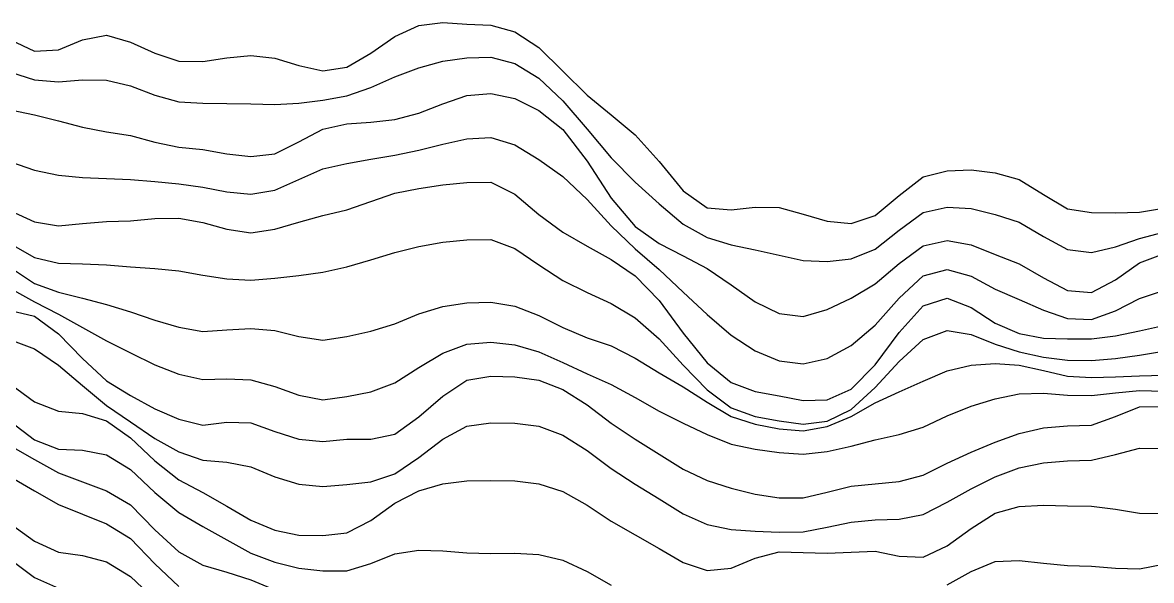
# Model space of a CAD drawing. Header units: metres. Extents: x 0 to 1200, y 54 to 769.
# Drawn here: x 222.7 to 411.4, y 670.9 to 764.1 of the extents above; entities that cross this region are included whole.
import ezdxf

# ---------------------------------------------------------------- set-up
doc = ezdxf.new("R2010")
doc.units = ezdxf.units.M

msp = doc.modelspace()

# ---------------------------------------------------------------- linework, layer by layer
for p, q in [((288.96332, 763.6523), (292.97668, 764.1371)), ((292.97668, 764.1371), (296.99005, 763.8894)), ((284.94995, 761.8132), (288.96332, 763.6523)), ((296.99005, 763.8894), (301.00342, 763.72437)), ((301.00342, 763.72437), (305.01678, 762.6091)), ((305.01678, 762.6091), (309.03015, 759.95917)), ((220.73595, 761.2795), (224.74933, 759.35425)), ((228.76271, 759.6078), (232.7761, 761.2569)), ((232.7761, 761.2569), (236.78947, 762.01013)), ((236.78947, 762.01013), (240.80286, 760.86316)), ((240.80286, 760.86316), (244.81624, 759.00183)), ((280.93658, 759.00446), (284.94995, 761.8132)), ((224.74933, 759.35425), (228.76271, 759.6078)), ((244.81624, 759.00183), (248.82962, 757.69495)), ((256.85638, 758.23663), (260.86975, 758.61816)), ((260.86975, 758.61816), (264.88312, 758.17786)), ((276.92322, 756.707), (280.93658, 759.00446)), ((296.99005, 758.24426), (301.00342, 758.33167)), ((301.00342, 758.33167), (305.01678, 757.2959)), ((309.03015, 759.95917), (313.04352, 755.99396)), ((248.82962, 757.69495), (252.843, 757.6537)), ((252.843, 757.6537), (256.85638, 758.23663)), ((264.88312, 758.17786), (268.89648, 756.95416)), ((268.89648, 756.95416), (272.90985, 756.0934)), ((272.90985, 756.0934), (276.92322, 756.707)), ((284.94995, 755.0439), (288.96332, 756.59125)), ((288.96332, 756.59125), (292.97668, 757.6684)), ((292.97668, 757.6684), (296.99005, 758.24426)), ((305.01678, 757.2959), (309.03015, 754.82166)), ((220.73595, 755.84576), (224.74933, 754.55365)), ((224.74933, 754.55365), (228.76271, 754.2126)), ((228.76271, 754.2126), (232.7761, 754.5452)), ((232.7761, 754.5452), (236.78947, 754.5184)), ((236.78947, 754.5184), (240.80286, 753.5506)), ((280.93658, 753.28094), (284.94995, 755.0439)), ((309.03015, 754.82166), (313.04352, 751.0778)), ((313.04352, 755.99396), (317.0569, 752.0141)), ((240.80286, 753.5506), (244.81624, 752.0044)), ((276.92322, 751.8804), (280.93658, 753.28094)), ((244.81624, 752.0044), (248.82962, 750.8979)), ((248.82962, 750.8979), (252.843, 750.6816)), ((268.89648, 750.6715), (272.90985, 751.15607)), ((272.90985, 751.15607), (276.92322, 751.8804)), ((292.97668, 750.5608), (296.99005, 751.9462)), ((296.99005, 751.9462), (301.00342, 752.29364)), ((301.00342, 752.29364), (305.01678, 751.4667)), ((305.01678, 751.4667), (309.03015, 749.44305)), ((313.04352, 751.0778), (317.0569, 746.3309)), ((317.0569, 752.0141), (321.07025, 748.7289)), ((220.73595, 749.53485), (224.74933, 748.736)), ((252.843, 750.6816), (256.85638, 750.6373)), ((256.85638, 750.6373), (260.86975, 750.54926)), ((260.86975, 750.54926), (264.88312, 750.4476)), ((264.88312, 750.4476), (268.89648, 750.6715)), ((284.94995, 747.9552), (288.96332, 748.98816)), ((288.96332, 748.98816), (292.97668, 750.5608)), ((309.03015, 749.44305), (313.04352, 746.2699)), ((224.74933, 748.736), (228.76271, 747.71405)), ((228.76271, 747.71405), (232.7761, 746.64606)), ((272.90985, 746.32184), (276.92322, 747.1951)), ((276.92322, 747.1951), (280.93658, 747.51526)), ((280.93658, 747.51526), (284.94995, 747.9552)), ((321.07025, 748.7289), (325.08362, 745.3514)), ((232.7761, 746.64606), (236.78947, 745.8786)), ((236.78947, 745.8786), (240.80286, 745.2618)), ((240.80286, 745.2618), (244.81624, 744.1784)), ((268.89648, 744.2242), (272.90985, 746.32184)), ((313.04352, 746.2699), (317.0569, 740.9922)), ((317.0569, 746.3309), (321.07025, 741.5494)), ((325.08362, 745.3514), (329.097, 740.9225)), ((244.81624, 744.1784), (248.82962, 743.33124)), ((248.82962, 743.33124), (252.843, 742.9023)), ((264.88312, 742.2159), (268.89648, 744.2242)), ((288.96332, 742.7881), (292.97668, 743.8294)), ((292.97668, 743.8294), (296.99005, 744.7335)), ((296.99005, 744.7335), (301.00342, 744.93054)), ((301.00342, 744.93054), (305.01678, 743.70496)), ((305.01678, 743.70496), (309.03015, 741.2731)), ((252.843, 742.9023), (256.85638, 742.22955)), ((256.85638, 742.22955), (260.86975, 741.75916)), ((260.86975, 741.75916), (264.88312, 742.2159)), ((280.93658, 741.29376), (284.94995, 742.00543)), ((284.94995, 742.00543), (288.96332, 742.7881)), ((321.07025, 741.5494), (325.08362, 737.4638)), ((220.73595, 740.8455), (224.74933, 739.4919)), ((224.74933, 739.4919), (228.76271, 738.653)), ((268.89648, 737.9025), (272.90985, 739.68835)), ((272.90985, 739.68835), (276.92322, 740.60675)), ((276.92322, 740.60675), (280.93658, 741.29376)), ((309.03015, 741.2731), (313.04352, 738.4212)), ((317.0569, 740.9922), (321.07025, 734.78925)), ((329.097, 740.9225), (333.11035, 735.99756)), ((377.2574, 739.34955), (381.27075, 739.52716)), ((381.27075, 739.52716), (385.28412, 739.0351)), ((228.76271, 738.653), (232.7761, 738.2645)), ((232.7761, 738.2645), (236.78947, 738.09204)), ((236.78947, 738.09204), (240.80286, 737.93646)), ((240.80286, 737.93646), (244.81624, 737.5728)), ((244.81624, 737.5728), (248.82962, 737.167)), ((264.88312, 736.1228), (268.89648, 737.9025)), ((313.04352, 738.4212), (317.0569, 734.5823)), ((369.23065, 735.2278), (373.24402, 738.36206)), ((373.24402, 738.36206), (377.2574, 739.34955)), ((385.28412, 739.0351), (389.2975, 737.913)), ((389.2975, 737.913), (393.31085, 735.39954)), ((248.82962, 737.167), (252.843, 736.6426)), ((252.843, 736.6426), (256.85638, 735.8515)), ((256.85638, 735.8515), (260.86975, 735.4444)), ((260.86975, 735.4444), (264.88312, 736.1228)), ((284.94995, 735.6173), (288.96332, 736.4025)), ((288.96332, 736.4025), (292.97668, 737.00665)), ((292.97668, 737.00665), (296.99005, 737.4369)), ((296.99005, 737.4369), (301.00342, 737.4633)), ((301.00342, 737.4633), (305.01678, 735.4751)), ((325.08362, 737.4638), (329.097, 733.84503)), ((333.11035, 735.99756), (337.12372, 733.1875)), ((276.92322, 732.8608), (280.93658, 734.22253)), ((280.93658, 734.22253), (284.94995, 735.6173)), ((305.01678, 735.4751), (309.03015, 732.0445)), ((317.0569, 734.5823), (321.07025, 730.1834)), ((321.07025, 734.78925), (325.08362, 730.0423)), ((329.097, 733.84503), (333.11035, 730.4374)), ((365.2173, 731.88727), (369.23065, 735.2278)), ((393.31085, 735.39954), (397.32422, 732.99646)), ((220.73595, 732.6767), (224.74933, 730.8361)), ((268.89648, 730.7634), (272.90985, 731.91125)), ((272.90985, 731.91125), (276.92322, 732.8608)), ((309.03015, 732.0445), (313.04352, 729.11346)), ((337.12372, 733.1875), (341.1371, 732.829)), ((341.1371, 732.829), (345.15045, 733.3047)), ((345.15045, 733.3047), (349.16382, 733.2469)), ((349.16382, 733.2469), (353.1772, 732.1102)), ((353.1772, 732.1102), (357.19055, 730.97046)), ((361.20392, 730.55005), (365.2173, 731.88727)), ((369.23065, 729.4698), (373.24402, 732.38464)), ((373.24402, 732.38464), (377.2574, 733.296)), ((377.2574, 733.296), (381.27075, 733.0452)), ((381.27075, 733.0452), (385.28412, 732.0712)), ((385.28412, 732.0712), (389.2975, 730.80133)), ((397.32422, 732.99646), (401.3376, 732.4162)), ((401.3376, 732.4162), (405.35095, 732.3645)), ((405.35095, 732.3645), (409.36432, 732.4712)), ((409.36432, 732.4712), (413.3777, 733.0952)), ((224.74933, 730.8361), (228.76271, 730.19586)), ((228.76271, 730.19586), (232.7761, 730.54865)), ((232.7761, 730.54865), (236.78947, 730.8813)), ((236.78947, 730.8813), (240.80286, 731.011)), ((240.80286, 731.011), (244.81624, 731.36743)), ((244.81624, 731.36743), (248.82962, 731.43713)), ((248.82962, 731.43713), (252.843, 730.73145)), ((252.843, 730.73145), (256.85638, 729.59015)), ((264.88312, 729.62085), (268.89648, 730.7634)), ((321.07025, 730.1834), (325.08362, 726.3327)), ((325.08362, 730.0423), (329.097, 727.235)), ((333.11035, 730.4374), (337.12372, 728.2227)), ((357.19055, 730.97046), (361.20392, 730.55005)), ((389.2975, 730.80133), (393.31085, 728.40985)), ((256.85638, 729.59015), (260.86975, 728.9751)), ((260.86975, 728.9751), (264.88312, 729.62085)), ((313.04352, 729.11346), (317.0569, 726.78436)), ((337.12372, 728.2227), (341.1371, 727.01764)), ((365.2173, 726.28784), (369.23065, 729.4698)), ((393.31085, 728.40985), (397.32422, 726.1918)), ((409.36432, 728.07886), (413.3777, 729.0958)), ((220.73595, 727.1471), (224.74933, 724.8959)), ((284.94995, 725.71906), (288.96332, 726.70544)), ((288.96332, 726.70544), (292.97668, 727.4357)), ((292.97668, 727.4357), (296.99005, 727.85675)), ((296.99005, 727.85675), (301.00342, 727.89154)), ((301.00342, 727.89154), (305.01678, 726.36206)), ((305.01678, 726.36206), (309.03015, 723.6249)), ((317.0569, 726.78436), (321.07025, 724.5588)), ((325.08362, 726.3327), (329.097, 722.8693)), ((329.097, 727.235), (333.11035, 725.1528)), ((341.1371, 727.01764), (345.15045, 726.13934)), ((361.20392, 724.6659), (365.2173, 726.28784)), ((369.23065, 723.90125), (373.24402, 726.8351)), ((373.24402, 726.8351), (377.2574, 727.74176)), ((377.2574, 727.74176), (381.27075, 726.9898)), ((381.27075, 726.9898), (385.28412, 725.38666)), ((401.3376, 725.7359), (405.35095, 726.6812)), ((405.35095, 726.6812), (409.36432, 728.07886)), ((224.74933, 724.8959), (228.76271, 723.93207)), ((276.92322, 723.3035), (280.93658, 724.4604)), ((280.93658, 724.4604), (284.94995, 725.71906)), ((321.07025, 724.5588), (325.08362, 721.8258)), ((333.11035, 725.1528), (337.12372, 723.05396)), ((345.15045, 726.13934), (349.16382, 725.26245)), ((349.16382, 725.26245), (353.1772, 724.39343)), ((353.1772, 724.39343), (357.19055, 724.2025)), ((357.19055, 724.2025), (361.20392, 724.6659)), ((385.28412, 725.38666), (389.2975, 723.8287)), ((397.32422, 726.1918), (401.3376, 725.7359)), ((409.36432, 724.0072), (413.3777, 725.5054)), ((220.73595, 723.2268), (224.74933, 720.5095)), ((228.76271, 723.93207), (232.7761, 723.8015)), ((232.7761, 723.8015), (236.78947, 723.6514)), ((236.78947, 723.6514), (240.80286, 723.3121)), ((240.80286, 723.3121), (244.81624, 723.0425)), ((244.81624, 723.0425), (248.82962, 722.64496)), ((248.82962, 722.64496), (252.843, 721.91705)), ((268.89648, 721.88525), (272.90985, 722.4508)), ((272.90985, 722.4508), (276.92322, 723.3035)), ((309.03015, 723.6249), (313.04352, 721.054)), ((329.097, 722.8693), (333.11035, 719.0673)), ((337.12372, 723.05396), (341.1371, 720.3246)), ((365.2173, 720.4848), (369.23065, 723.90125)), ((373.24402, 721.8047), (377.2574, 722.8668)), ((377.2574, 722.8668), (381.27075, 721.7339)), ((389.2975, 723.8287), (393.31085, 721.45557)), ((405.35095, 721.12354), (409.36432, 724.0072)), ((252.843, 721.91705), (256.85638, 721.30396)), ((256.85638, 721.30396), (260.86975, 721.07007)), ((260.86975, 721.07007), (264.88312, 721.4497)), ((264.88312, 721.4497), (268.89648, 721.88525)), ((313.04352, 721.054), (317.0569, 719.02264)), ((325.08362, 721.8258), (329.097, 717.69086)), ((369.23065, 718.0843), (373.24402, 721.8047)), ((381.27075, 721.7339), (385.28412, 719.60944)), ((393.31085, 721.45557), (397.32422, 719.3688)), ((401.3376, 719.0383), (405.35095, 721.12354)), ((220.73595, 719.6699), (224.74933, 717.48315)), ((224.74933, 720.5095), (228.76271, 719.0814)), ((228.76271, 719.0814), (232.7761, 718.09393)), ((317.0569, 719.02264), (321.07025, 717.19836)), ((333.11035, 719.0673), (337.12372, 715.33624)), ((341.1371, 720.3246), (345.15045, 717.48206)), ((361.20392, 718.0644), (365.2173, 720.4848)), ((385.28412, 719.60944), (389.2975, 717.8632)), ((397.32422, 719.3688), (401.3376, 719.0383)), ((409.36432, 718.03186), (413.3777, 719.33636)), ((224.74933, 717.48315), (228.76271, 715.43146)), ((232.7761, 718.09393), (236.78947, 717.0474)), ((236.78947, 717.0474), (240.80286, 715.822)), ((292.97668, 716.7001), (296.99005, 717.3245)), ((296.99005, 717.3245), (301.00342, 717.4293)), ((301.00342, 717.4293), (305.01678, 716.717)), ((321.07025, 717.19836), (325.08362, 714.7763)), ((329.097, 717.69086), (333.11035, 712.2136)), ((345.15045, 717.48206), (349.16382, 715.49347)), ((357.19055, 716.1733), (361.20392, 718.0644)), ((365.2173, 713.56335), (369.23065, 718.0843)), ((369.23065, 712.36365), (373.24402, 716.8182)), ((373.24402, 716.8182), (377.2574, 718.0559)), ((377.2574, 718.0559), (381.27075, 716.5191)), ((389.2975, 717.8632), (393.31085, 716.05133)), ((405.35095, 715.9568), (409.36432, 718.03186)), ((220.73595, 716.04614), (224.74933, 715.0483)), ((224.74933, 715.0483), (228.76271, 712.10675)), ((228.76271, 715.43146), (232.7761, 713.19366)), ((240.80286, 715.822), (244.81624, 714.4078)), ((284.94995, 713.7794), (288.96332, 715.4382)), ((288.96332, 715.4382), (292.97668, 716.7001)), ((305.01678, 716.717), (309.03015, 715.18823)), ((309.03015, 715.18823), (313.04352, 713.1693)), ((337.12372, 715.33624), (341.1371, 711.92017)), ((349.16382, 715.49347), (353.1772, 715.00793)), ((353.1772, 715.00793), (357.19055, 716.1733)), ((381.27075, 716.5191), (385.28412, 713.9063)), ((393.31085, 716.05133), (397.32422, 714.6997)), ((401.3376, 714.51117), (405.35095, 715.9568)), ((232.7761, 713.19366), (236.78947, 710.9515)), ((244.81624, 714.4078), (248.82962, 713.2144)), ((248.82962, 713.2144), (252.843, 712.5332)), ((256.85638, 712.78467), (260.86975, 713.03394)), ((260.86975, 713.03394), (264.88312, 712.68066)), ((280.93658, 712.5445), (284.94995, 713.7794)), ((313.04352, 713.1693), (317.0569, 711.475)), ((325.08362, 714.7763), (329.097, 711.27875)), ((361.20392, 710.1494), (365.2173, 713.56335)), ((385.28412, 713.9063), (389.2975, 712.18005)), ((397.32422, 714.6997), (401.3376, 714.51117)), ((409.36432, 712.59576), (413.3777, 713.4912)), ((228.76271, 712.10675), (232.7761, 707.98755)), ((252.843, 712.5332), (256.85638, 712.78467)), ((264.88312, 712.68066), (268.89648, 711.65234)), ((268.89648, 711.65234), (272.90985, 711.04755)), ((272.90985, 711.04755), (276.92322, 711.66705)), ((276.92322, 711.66705), (280.93658, 712.5445)), ((317.0569, 711.475), (321.07025, 710.1171)), ((329.097, 711.27875), (333.11035, 706.9112)), ((333.11035, 712.2136), (337.12372, 707.24805)), ((341.1371, 711.92017), (345.15045, 709.2819)), ((365.2173, 706.9263), (369.23065, 712.36365)), ((369.23065, 707.5167), (373.24402, 711.1722)), ((373.24402, 711.1722), (377.2574, 712.6504)), ((377.2574, 712.6504), (381.27075, 712.0134)), ((381.27075, 712.0134), (385.28412, 710.3723)), ((389.2975, 712.18005), (393.31085, 711.41815)), ((393.31085, 711.41815), (397.32422, 711.265)), ((397.32422, 711.265), (401.3376, 711.3048)), ((401.3376, 711.3048), (405.35095, 711.7815)), ((405.35095, 711.7815), (409.36432, 712.59576)), ((220.73595, 711.0966), (224.74933, 709.6052)), ((224.74933, 709.6052), (228.76271, 706.8746)), ((236.78947, 710.9515), (240.80286, 708.96796)), ((292.97668, 708.8626), (296.99005, 710.39294)), ((296.99005, 710.39294), (301.00342, 710.7475)), ((301.00342, 710.7475), (305.01678, 710.2752)), ((305.01678, 710.2752), (309.03015, 709.12067)), ((321.07025, 710.1171), (325.08362, 708.0291)), ((345.15045, 709.2819), (349.16382, 707.63135)), ((357.19055, 708.0071), (361.20392, 710.1494)), ((385.28412, 710.3723), (389.2975, 709.1)), ((232.7761, 707.98755), (236.78947, 704.2598)), ((240.80286, 708.96796), (244.81624, 706.9624)), ((288.96332, 706.47076), (292.97668, 708.8626)), ((309.03015, 709.12067), (313.04352, 707.32294)), ((325.08362, 708.0291), (329.097, 705.58496)), ((349.16382, 707.63135), (353.1772, 707.08264)), ((353.1772, 707.08264), (357.19055, 708.0071)), ((365.2173, 703.1268), (369.23065, 707.5167)), ((389.2975, 709.1), (393.31085, 708.21454)), ((393.31085, 708.21454), (397.32422, 707.73975)), ((397.32422, 707.73975), (401.3376, 707.6794)), ((401.3376, 707.6794), (405.35095, 708.0138)), ((405.35095, 708.0138), (409.36432, 708.57886)), ((409.36432, 708.57886), (413.3777, 709.20135)), ((228.76271, 706.8746), (232.7761, 703.47217)), ((244.81624, 706.9624), (248.82962, 705.39215)), ((284.94995, 703.9492), (288.96332, 706.47076)), ((313.04352, 707.32294), (317.0569, 705.42737)), ((329.097, 705.58496), (333.11035, 703.2684)), ((333.11035, 706.9112), (337.12372, 702.75604)), ((337.12372, 707.24805), (341.1371, 703.98065)), ((361.20392, 702.8873), (365.2173, 706.9263)), ((373.24402, 704.21625), (377.2574, 705.91565)), ((377.2574, 705.91565), (381.27075, 706.88776)), ((381.27075, 706.88776), (385.28412, 707.136)), ((385.28412, 707.136), (389.2975, 706.8984)), ((389.2975, 706.8984), (393.31085, 705.98254)), ((393.31085, 705.98254), (397.32422, 705.04004)), ((220.73595, 703.70654), (224.74933, 700.7611)), ((236.78947, 704.2598), (240.80286, 701.79816)), ((248.82962, 705.39215), (252.843, 704.4979)), ((252.843, 704.4979), (256.85638, 704.5957)), ((256.85638, 704.5957), (260.86975, 704.4098)), ((260.86975, 704.4098), (264.88312, 703.32043)), ((280.93658, 702.44446), (284.94995, 703.9492)), ((292.97668, 701.7274), (296.99005, 704.36444)), ((296.99005, 704.36444), (301.00342, 705.0481)), ((301.00342, 705.0481), (305.01678, 704.95996)), ((305.01678, 704.95996), (309.03015, 704.37726)), ((309.03015, 704.37726), (313.04352, 702.8405)), ((317.0569, 705.42737), (321.07025, 703.6487)), ((321.07025, 703.6487), (325.08362, 701.46027)), ((341.1371, 703.98065), (345.15045, 702.50604)), ((369.23065, 702.44196), (373.24402, 704.21625)), ((397.32422, 705.04004), (401.3376, 704.8229)), ((401.3376, 704.8229), (405.35095, 704.9306)), ((405.35095, 704.9306), (409.36432, 705.0847)), ((409.36432, 705.0847), (413.3777, 705.22656)), ((232.7761, 703.47217), (236.78947, 700.1541)), ((240.80286, 701.79816), (244.81624, 699.5669)), ((264.88312, 703.32043), (268.89648, 701.85345)), ((268.89648, 701.85345), (272.90985, 701.0893)), ((276.92322, 701.6325), (280.93658, 702.44446)), ((288.96332, 698.2268), (292.97668, 701.7274)), ((313.04352, 702.8405), (317.0569, 700.234)), ((333.11035, 703.2684), (337.12372, 700.7054)), ((337.12372, 702.75604), (341.1371, 699.76086)), ((345.15045, 702.50604), (349.16382, 701.73584)), ((349.16382, 701.73584), (353.1772, 700.9929)), ((357.19055, 701.1049), (361.20392, 702.8873)), ((361.20392, 699.46655), (365.2173, 703.1268)), ((365.2173, 700.5634), (369.23065, 702.44196)), ((385.28412, 701.25806), (389.2975, 702.097)), ((389.2975, 702.097), (393.31085, 702.18726)), ((393.31085, 702.18726), (397.32422, 701.8976)), ((397.32422, 701.8976), (401.3376, 701.8415)), ((401.3376, 701.8415), (405.35095, 702.2553)), ((405.35095, 702.2553), (409.36432, 702.67804)), ((409.36432, 702.67804), (413.3777, 702.54114)), ((224.74933, 700.7611), (228.76271, 699.20496)), ((236.78947, 700.1541), (240.80286, 697.43274)), ((272.90985, 701.0893), (276.92322, 701.6325)), ((317.0569, 700.234), (321.07025, 697.21436)), ((325.08362, 701.46027), (329.097, 699.2005)), ((337.12372, 700.7054), (341.1371, 698.31396)), ((353.1772, 700.9929), (357.19055, 701.1049)), ((361.20392, 698.2977), (365.2173, 700.5634)), ((377.2574, 698.42267), (381.27075, 700.0401)), ((381.27075, 700.0401), (385.28412, 701.25806)), ((405.35095, 698.29944), (409.36432, 699.9353)), ((409.36432, 699.9353), (413.3777, 699.95715)), ((228.76271, 699.20496), (232.7761, 698.78)), ((232.7761, 698.78), (236.78947, 697.5573)), ((244.81624, 699.5669), (248.82962, 697.8467)), ((284.94995, 695.3696), (288.96332, 698.2268)), ((329.097, 699.2005), (333.11035, 697.21735)), ((341.1371, 699.76086), (345.15045, 698.3324)), ((341.1371, 698.31396), (345.15045, 697.0135)), ((345.15045, 698.3324), (349.16382, 697.5815)), ((357.19055, 697.502), (361.20392, 699.46655)), ((357.19055, 696.6285), (361.20392, 698.2977)), ((373.24402, 696.53546), (377.2574, 698.42267)), ((401.3376, 696.8839), (405.35095, 698.29944)), ((220.73595, 697.46875), (224.74933, 694.3821)), ((236.78947, 697.5573), (240.80286, 694.75964)), ((240.80286, 697.43274), (244.81624, 694.6214)), ((248.82962, 697.8467), (252.843, 696.881)), ((252.843, 696.881), (256.85638, 697.3377)), ((256.85638, 697.3377), (260.86975, 697.25146)), ((260.86975, 697.25146), (264.88312, 695.7891)), ((292.97668, 694.50323), (296.99005, 696.6927)), ((296.99005, 696.6927), (301.00342, 697.25366)), ((301.00342, 697.25366), (305.01678, 697.1931)), ((305.01678, 697.1931), (309.03015, 696.66943)), ((309.03015, 696.66943), (313.04352, 695.21344)), ((321.07025, 697.21436), (325.08362, 694.5109)), ((333.11035, 697.21735), (337.12372, 695.3246)), ((345.15045, 697.0135), (349.16382, 696.27216)), ((349.16382, 697.5815), (353.1772, 697.0311)), ((349.16382, 696.27216), (353.1772, 695.91705)), ((353.1772, 697.0311), (357.19055, 697.502)), ((353.1772, 695.91705), (357.19055, 696.6285)), ((369.23065, 695.2798), (373.24402, 696.53546)), ((389.2975, 695.49164), (393.31085, 696.3926)), ((393.31085, 696.3926), (397.32422, 696.7243)), ((397.32422, 696.7243), (401.3376, 696.8839)), ((224.74933, 694.3821), (228.76271, 692.8377)), ((240.80286, 694.75964), (244.81624, 690.9013)), ((244.81624, 694.6214), (248.82962, 692.39874)), ((264.88312, 695.7891), (268.89648, 694.5312)), ((268.89648, 694.5312), (272.90985, 694.13074)), ((272.90985, 694.13074), (276.92322, 694.5427)), ((276.92322, 694.5427), (280.93658, 694.5395)), ((280.93658, 694.5395), (284.94995, 695.3696)), ((288.96332, 691.47437), (292.97668, 694.50323)), ((313.04352, 695.21344), (317.0569, 692.64124)), ((325.08362, 694.5109), (329.097, 692.00793)), ((337.12372, 695.3246), (341.1371, 693.7079)), ((361.20392, 693.3642), (365.2173, 694.4232)), ((365.2173, 694.4232), (369.23065, 695.2798)), ((385.28412, 694.00073), (389.2975, 695.49164)), ((220.73595, 693.4258), (224.74933, 691.1236)), ((228.76271, 692.8377), (232.7761, 692.6825)), ((232.7761, 692.6825), (236.78947, 691.8897)), ((248.82962, 692.39874), (252.843, 691.0094)), ((317.0569, 692.64124), (321.07025, 689.62085)), ((341.1371, 693.7079), (345.15045, 692.83325)), ((345.15045, 692.83325), (349.16382, 692.2919)), ((349.16382, 692.2919), (353.1772, 692.00085)), ((353.1772, 692.00085), (357.19055, 692.46094)), ((357.19055, 692.46094), (361.20392, 693.3642)), ((377.2574, 690.49176), (381.27075, 692.3498)), ((381.27075, 692.3498), (385.28412, 694.00073)), ((405.35095, 691.96075), (409.36432, 693.0387)), ((409.36432, 693.0387), (413.3777, 692.98065)), ((224.74933, 691.1236), (228.76271, 688.916)), ((236.78947, 691.8897), (240.80286, 689.44977)), ((244.81624, 690.9013), (248.82962, 687.748)), ((252.843, 691.0094), (256.85638, 690.6631)), ((256.85638, 690.6631), (260.86975, 689.868)), ((284.94995, 688.7516), (288.96332, 691.47437)), ((329.097, 692.00793), (333.11035, 689.4893)), ((373.24402, 688.4897), (377.2574, 690.49176)), ((389.2975, 689.7352), (393.31085, 690.5836)), ((393.31085, 690.5836), (397.32422, 690.8843)), ((397.32422, 690.8843), (401.3376, 691.0025)), ((401.3376, 691.0025), (405.35095, 691.96075)), ((228.76271, 688.916), (232.7761, 687.39514)), ((240.80286, 689.44977), (244.81624, 685.5941)), ((260.86975, 689.868), (264.88312, 688.2136)), ((280.93658, 687.40594), (284.94995, 688.7516)), ((321.07025, 689.62085), (325.08362, 687.0001)), ((333.11035, 689.4893), (337.12372, 687.5974)), ((385.28412, 688.22986), (389.2975, 689.7352)), ((220.73595, 688.2046), (224.74933, 685.8989)), ((232.7761, 687.39514), (236.78947, 685.8771)), ((248.82962, 687.748), (252.843, 685.6119)), ((264.88312, 688.2136), (268.89648, 686.9727)), ((268.89648, 686.9727), (272.90985, 686.5907)), ((272.90985, 686.5907), (276.92322, 686.94293)), ((276.92322, 686.94293), (280.93658, 687.40594)), ((288.96332, 685.8653), (292.97668, 687.05536)), ((292.97668, 687.05536), (296.99005, 687.53796)), ((296.99005, 687.53796), (301.00342, 687.6271)), ((301.00342, 687.6271), (305.01678, 687.54785)), ((305.01678, 687.54785), (309.03015, 687.0521)), ((309.03015, 687.0521), (313.04352, 685.76764)), ((325.08362, 687.0001), (329.097, 684.5503)), ((337.12372, 687.5974), (341.1371, 686.32324)), ((357.19055, 685.6775), (361.20392, 686.6418)), ((361.20392, 686.6418), (365.2173, 687.06824)), ((365.2173, 687.06824), (369.23065, 687.4371)), ((369.23065, 687.4371), (373.24402, 688.4897)), ((381.27075, 686.2246), (385.28412, 688.22986)), ((224.74933, 685.8989), (228.76271, 683.60803)), ((236.78947, 685.8771), (240.80286, 683.52765)), ((244.81624, 685.5941), (248.82962, 682.2623)), ((252.843, 685.6119), (256.85638, 683.3263)), ((284.94995, 683.79926), (288.96332, 685.8653)), ((313.04352, 685.76764), (317.0569, 683.48346)), ((341.1371, 686.32324), (345.15045, 685.3474)), ((345.15045, 685.3474), (349.16382, 684.70685)), ((353.1772, 684.69525), (357.19055, 685.6775)), ((377.2574, 683.99054), (381.27075, 686.2246)), ((228.76271, 683.60803), (232.7761, 681.9772)), ((240.80286, 683.52765), (244.81624, 679.36725)), ((256.85638, 683.3263), (260.86975, 680.9715)), ((280.93658, 680.9133), (284.94995, 683.79926)), ((317.0569, 683.48346), (321.07025, 680.7871)), ((329.097, 684.5503), (333.11035, 682.02374)), ((349.16382, 684.70685), (353.1772, 684.69525)), ((373.24402, 681.9269), (377.2574, 683.99054)), ((385.28412, 682.1716), (389.2975, 683.2421)), ((389.2975, 683.2421), (393.31085, 683.48157)), ((393.31085, 683.48157), (397.32422, 683.38245)), ((397.32422, 683.38245), (401.3376, 683.3027)), ((401.3376, 683.3027), (405.35095, 682.79486)), ((232.7761, 681.9772), (236.78947, 680.3501)), ((248.82962, 682.2623), (252.843, 679.9486)), ((260.86975, 680.9715), (264.88312, 679.31384)), ((333.11035, 682.02374), (337.12372, 680.2529)), ((361.20392, 680.64813), (365.2173, 681.03)), ((365.2173, 681.03), (369.23065, 681.127)), ((369.23065, 681.127), (373.24402, 681.9269)), ((381.27075, 679.6148), (385.28412, 682.1716)), ((405.35095, 682.79486), (409.36432, 682.16345)), ((409.36432, 682.16345), (413.3777, 682.1024)), ((220.73595, 680.3736), (224.74933, 677.4532)), ((236.78947, 680.3501), (240.80286, 677.93)), ((244.81624, 679.36725), (248.82962, 675.6727)), ((252.843, 679.9486), (256.85638, 677.70135)), ((264.88312, 679.31384), (268.89648, 678.4897)), ((276.92322, 678.8378), (280.93658, 680.9133)), ((321.07025, 680.7871), (325.08362, 678.50793)), ((337.12372, 680.2529), (341.1371, 679.43005)), ((341.1371, 679.43005), (345.15045, 679.1436)), ((345.15045, 679.1436), (349.16382, 678.97974)), ((353.1772, 679.0176), (357.19055, 679.8161)), ((357.19055, 679.8161), (361.20392, 680.64813)), ((377.2574, 676.6986), (381.27075, 679.6148)), ((224.74933, 677.4532), (228.76271, 675.61646)), ((240.80286, 677.93), (244.81624, 673.69403)), ((256.85638, 677.70135), (260.86975, 675.4874)), ((268.89648, 678.4897), (272.90985, 678.39154)), ((272.90985, 678.39154), (276.92322, 678.8378)), ((325.08362, 678.50793), (329.097, 676.27374)), ((349.16382, 678.97974), (353.1772, 679.0176)), ((228.76271, 675.61646), (232.7761, 675.0759)), ((248.82962, 675.6727), (252.843, 673.4639)), ((260.86975, 675.4874), (264.88312, 673.93744)), ((280.93658, 673.76385), (284.94995, 675.3818)), ((284.94995, 675.3818), (288.96332, 675.9407)), ((288.96332, 675.9407), (292.97668, 675.8493)), ((292.97668, 675.8493), (296.99005, 675.51984)), ((296.99005, 675.51984), (301.00342, 675.4206)), ((301.00342, 675.4206), (305.01678, 675.47235)), ((305.01678, 675.47235), (309.03015, 675.25195)), ((329.097, 676.27374), (333.11035, 673.9042)), ((345.15045, 674.6216), (349.16382, 675.71564)), ((349.16382, 675.71564), (353.1772, 675.5959)), ((353.1772, 675.5959), (357.19055, 675.4944)), ((357.19055, 675.4944), (361.20392, 675.65845)), ((361.20392, 675.65845), (365.2173, 675.8027)), ((365.2173, 675.8027), (369.23065, 674.95276)), ((373.24402, 674.79443), (377.2574, 676.6986)), ((220.73595, 674.42566), (224.74933, 671.39197)), ((232.7761, 675.0759), (236.78947, 674.01294)), ((236.78947, 674.01294), (240.80286, 671.57214)), ((244.81624, 673.69403), (248.82962, 669.8955)), ((252.843, 673.4639), (256.85638, 672.28375)), ((264.88312, 673.93744), (268.89648, 672.9355)), ((276.92322, 672.5382), (280.93658, 673.76385)), ((309.03015, 675.25195), (313.04352, 674.3222)), ((313.04352, 674.3222), (317.0569, 672.41504)), ((333.11035, 673.9042), (337.12372, 672.5447)), ((341.1371, 672.9439), (345.15045, 674.6216)), ((369.23065, 674.95276), (373.24402, 674.79443)), ((381.27075, 672.3873), (385.28412, 674.0815)), ((385.28412, 674.0815), (389.2975, 674.23553)), ((389.2975, 674.23553), (393.31085, 673.81494)), ((393.31085, 673.81494), (397.32422, 673.3968)), ((409.36432, 672.83057), (413.3777, 673.60144)), ((240.80286, 671.57214), (244.81624, 667.74567)), ((256.85638, 672.28375), (260.86975, 671.00604)), ((268.89648, 672.9355), (272.90985, 672.5055)), ((272.90985, 672.5055), (276.92322, 672.5382)), ((317.0569, 672.41504), (321.07025, 670.1054)), ((337.12372, 672.5447), (341.1371, 672.9439)), ((377.2574, 670.17224), (381.27075, 672.3873)), ((397.32422, 673.3968), (401.3376, 673.27155)), ((401.3376, 673.27155), (405.35095, 672.9641)), ((405.35095, 672.9641), (409.36432, 672.83057)), ((224.74933, 671.39197), (228.76271, 669.59955)), ((260.86975, 671.00604), (264.88312, 669.32605))]:
    msp.add_line(p, q)

doc.saveas('drawing.dxf')
